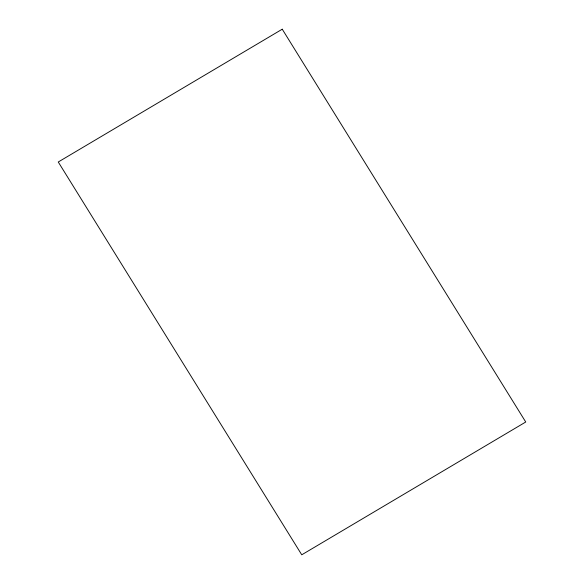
<?xml version="1.0" encoding="UTF-8"?>
<svg xmlns="http://www.w3.org/2000/svg" width="584" height="584" viewBox="0 0 584 584"><rect width="100%" height="100%" fill="white"/><g stroke="black" fill="none" stroke-linecap="round" stroke-linejoin="round"><path stroke-width="0.88" d="M282.247 29.2L58.261 161.994L301.753 554.8L525.739 422.006L282.247 29.2"/></g></svg>
